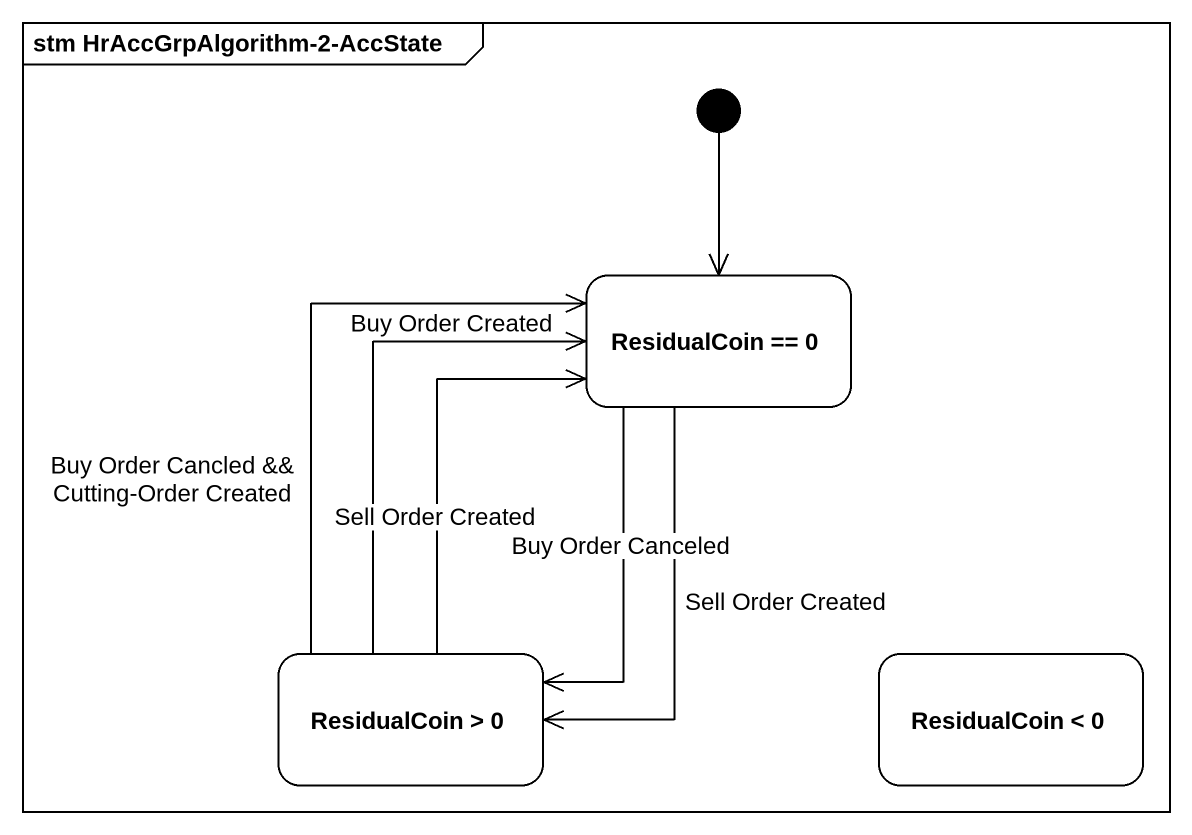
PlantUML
@startuml
mainframe stm HrAccGrpAlgorithm-2-AccState
hide empty description
state "ResidualCoin == 0" as ResidualCoin_0
state "ResidualCoin > 0" as ResidualCoin_0_2
state "ResidualCoin < 0" as ResidualCoin_0_3
[*] --> ResidualCoin_0
ResidualCoin_0 --> ResidualCoin_0_2 : Buy Order Canceled
ResidualCoin_0 --> ResidualCoin_0_2 : Sell Order Created
ResidualCoin_0_2 -up-> ResidualCoin_0 : Buy Order Cancled && Cutting-Order Created
ResidualCoin_0_2 -up-> ResidualCoin_0 : Buy Order Created
ResidualCoin_0_2 -up-> ResidualCoin_0 : Sell Order Created
@enduml
